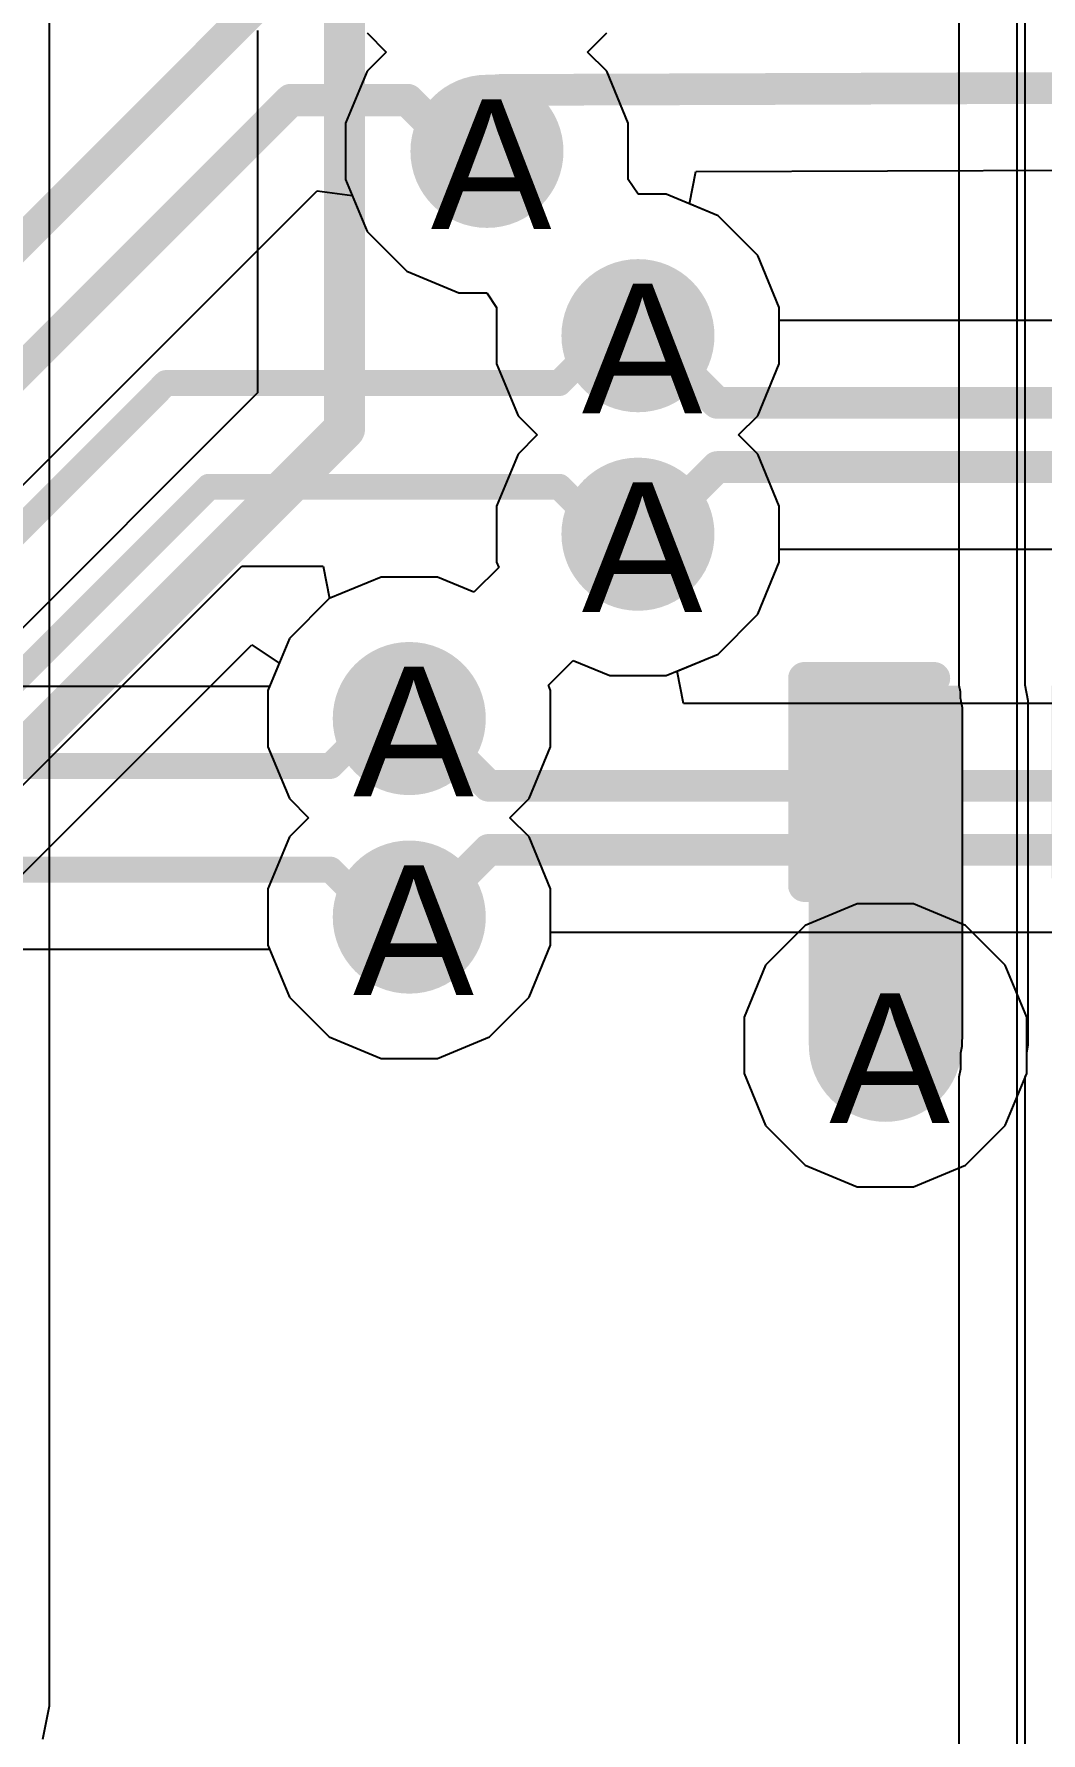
# Model space of a CAD drawing. Header units: inches. Extents: x 0 to 5271, y 0 to 5417.
# Drawn here: x 137.82 to 141.77, y 72.26 to 78.91 of the extents above; entities that cross this region are included whole.
import ezdxf

# ---------------------------------------------------------------- set-up
doc = ezdxf.new("R2010")
doc.units = ezdxf.units.IN
for name, color, linetype in [('Bottom Layer', 5, 'Continuous'), ('Drill Drawing', 1, 'Continuous'), ('L2_GND1', 16, 'Continuous'), ('L3_SIG1', 76, 'Continuous'), ('L4_PWR', 90, 'Continuous'), ('L5_GND2', 156, 'Continuous'), ('L6_SIG2', 130, 'Continuous'), ('L7_GND3', 216, 'Continuous'), ('Top Layer', 1, 'Continuous'), ('Top Overlay', 2, 'Continuous'), ('Top Paste', 8, 'Continuous'), ('Top Solder', 216, 'Continuous'), ('Via Holes', 16, 'Continuous')]:
    doc.layers.add(name, color=color, linetype=linetype)
doc.styles.add('Arial', font='', dxfattribs={"height": 0.2})
doc.styles.get('Arial').set_extended_font_data('Arial')

# ---------------------------------------------------------------- blocks, each defined once
blk = doc.blocks.new('C___0402_344')
at = {"layer": 'Top Layer'}
for points in [[(-0.6985, -0.3176), (-0.6985, 0.3174), (-0.2413, 0.3174), (-0.2413, -0.3176)], [(0.2413, -0.3176), (0.2413, 0.3174), (0.6985, 0.3174), (0.6985, -0.3176)]]:
    blk.add_hatch(color=1, dxfattribs=at).paths.add_polyline_path(points)
at = {"layer": 'Top Paste'}
for points in [[(-0.6985, -0.3176), (-0.6985, 0.3174), (-0.2413, 0.3174), (-0.2413, -0.3176)], [(0.2413, -0.3176), (0.2413, 0.3174), (0.6985, 0.3174), (0.6985, -0.3176)]]:
    blk.add_hatch(color=8, dxfattribs=at).paths.add_polyline_path(points)
at = {"layer": 'Top Solder'}
for points in [[(-0.7585, -0.3776), (-0.7585, 0.3774), (-0.1813, 0.3774), (-0.1813, -0.3776)], [(0.1813, -0.3776), (0.1813, 0.3774), (0.7585, 0.3774), (0.7585, -0.3776)]]:
    blk.add_hatch(color=216, dxfattribs=at).paths.add_polyline_path(points)
at = {"layer": 'Top Overlay'}
for points in [[(-0.7874, 0.4063, 0.127, 0.127, 0), (-0.2794, 0.4063, 0.127, 0.127, 0)], [(-0.7874, -0.4065, 0.127, 0.127, 0), (-0.7874, 0.4063, 0.127, 0.127, 0)], [(0.2794, 0.4063, 0.127, 0.127, 0), (0.7874, 0.4063, 0.127, 0.127, 0)], [(0.7874, -0.4065, 0.127, 0.127, 0), (0.7874, 0.4063, 0.127, 0.127, 0)], [(-0.7874, -0.4065, 0.127, 0.127, 0), (-0.2794, -0.4065, 0.127, 0.127, 0)], [(0.2794, -0.4065, 0.127, 0.127, 0), (0.7874, -0.4065, 0.127, 0.127, 0)]]:
    blk.add_lwpolyline(points, format="xyseb", dxfattribs=at)
for points in [[(-0.8191, 0.4063, 0.0635, 0.0635, 1), (-0.7556, 0.4063, 0.0635, 0.0635, 1)], [(-0.8191, 0.4063, 0.0635, 0.0635, 1), (-0.7556, 0.4063, 0.0635, 0.0635, 1)], [(-0.3111, 0.4063, 0.0635, 0.0635, 1), (-0.2476, 0.4063, 0.0635, 0.0635, 1)], [(0.2477, 0.4063, 0.0635, 0.0635, 1), (0.3112, 0.4063, 0.0635, 0.0635, 1)], [(0.7557, 0.4063, 0.0635, 0.0635, 1), (0.8192, 0.4063, 0.0635, 0.0635, 1)], [(0.7557, 0.4063, 0.0635, 0.0635, 1), (0.8192, 0.4063, 0.0635, 0.0635, 1)], [(-0.8191, -0.4065, 0.0635, 0.0635, 1), (-0.7556, -0.4065, 0.0635, 0.0635, 1)], [(-0.8191, -0.4065, 0.0635, 0.0635, 1), (-0.7556, -0.4065, 0.0635, 0.0635, 1)], [(-0.3111, -0.4065, 0.0635, 0.0635, 1), (-0.2476, -0.4065, 0.0635, 0.0635, 1)], [(0.2477, -0.4065, 0.0635, 0.0635, 1), (0.3112, -0.4065, 0.0635, 0.0635, 1)], [(0.7557, -0.4065, 0.0635, 0.0635, 1), (0.8192, -0.4065, 0.0635, 0.0635, 1)], [(0.7557, -0.4065, 0.0635, 0.0635, 1), (0.8192, -0.4065, 0.0635, 0.0635, 1)]]:
    blk.add_lwpolyline(points, format="xyseb", close=True, dxfattribs=at)

msp = doc.modelspace()

# ---------------------------------------------------------------- hatches: boundary and pattern name
at = {"layer": 'Bottom Layer'}
h = msp.add_hatch(color=5, dxfattribs=at)
edge = h.paths.add_edge_path()
edge.add_arc((139.5973, 78.4551), 0.3, 0, 360)
h = msp.add_hatch(color=5, dxfattribs=at)
edge = h.paths.add_edge_path()
edge.add_arc((140.1892, 77.7329), 0.3, 0, 360)
h = msp.add_hatch(color=5, dxfattribs=at)
edge = h.paths.add_edge_path()
edge.add_arc((140.1892, 76.9551), 0.3, 0, 360)
h = msp.add_hatch(color=5, dxfattribs=at)
edge = h.paths.add_edge_path()
edge.add_arc((139.2928, 76.2329), 0.3, 0, 360)
h = msp.add_hatch(color=5, dxfattribs=at)
edge = h.paths.add_edge_path()
edge.add_arc((139.2928, 75.4551), 0.3, 0, 360)
h = msp.add_hatch(color=5, dxfattribs=at)
edge = h.paths.add_edge_path()
edge.add_arc((141.159, 74.9529), 0.3, 0, 360)
at = {"layer": 'L2_GND1'}
h = msp.add_hatch(color=16, dxfattribs=at)
edge = h.paths.add_edge_path()
edge.add_arc((139.5973, 78.4551), 0.3, 0, 360)
h = msp.add_hatch(color=16, dxfattribs=at)
edge = h.paths.add_edge_path()
edge.add_arc((140.1892, 77.7329), 0.3, 0, 360)
h = msp.add_hatch(color=16, dxfattribs=at)
edge = h.paths.add_edge_path()
edge.add_arc((140.1892, 76.9551), 0.3, 0, 360)
h = msp.add_hatch(color=16, dxfattribs=at)
edge = h.paths.add_edge_path()
edge.add_arc((139.2928, 76.2329), 0.3, 0, 360)
h = msp.add_hatch(color=16, dxfattribs=at)
edge = h.paths.add_edge_path()
edge.add_arc((139.2928, 75.4551), 0.3, 0, 360)
h = msp.add_hatch(color=16, dxfattribs=at)
edge = h.paths.add_edge_path()
edge.add_arc((141.159, 74.9529), 0.3, 0, 360)
at = {"layer": 'L3_SIG1'}
h = msp.add_hatch(color=76, dxfattribs=at)
edge = h.paths.add_edge_path()
edge.add_arc((139.5973, 78.4551), 0.3, 0, 360)
h = msp.add_hatch(color=76, dxfattribs=at)
edge = h.paths.add_edge_path()
edge.add_arc((140.1892, 77.7329), 0.3, 0, 360)
h = msp.add_hatch(color=76, dxfattribs=at)
edge = h.paths.add_edge_path()
edge.add_arc((140.1892, 76.9551), 0.3, 0, 360)
h = msp.add_hatch(color=76, dxfattribs=at)
edge = h.paths.add_edge_path()
edge.add_arc((139.2928, 76.2329), 0.3, 0, 360)
h = msp.add_hatch(color=76, dxfattribs=at)
edge = h.paths.add_edge_path()
edge.add_arc((139.2928, 75.4551), 0.3, 0, 360)
h = msp.add_hatch(color=76, dxfattribs=at)
edge = h.paths.add_edge_path()
edge.add_arc((141.159, 74.9529), 0.3, 0, 360)
at = {"layer": 'L4_PWR'}
h = msp.add_hatch(color=90, dxfattribs=at)
edge = h.paths.add_edge_path()
edge.add_arc((139.5973, 78.4551), 0.3, 0, 360)
h = msp.add_hatch(color=90, dxfattribs=at)
edge = h.paths.add_edge_path()
edge.add_arc((140.1892, 77.7329), 0.3, 0, 360)
h = msp.add_hatch(color=90, dxfattribs=at)
edge = h.paths.add_edge_path()
edge.add_arc((140.1892, 76.9551), 0.3, 0, 360)
h = msp.add_hatch(color=90, dxfattribs=at)
edge = h.paths.add_edge_path()
edge.add_arc((139.2928, 76.2329), 0.3, 0, 360)
h = msp.add_hatch(color=90, dxfattribs=at)
edge = h.paths.add_edge_path()
edge.add_arc((139.2928, 75.4551), 0.3, 0, 360)
h = msp.add_hatch(color=90, dxfattribs=at)
edge = h.paths.add_edge_path()
edge.add_arc((141.159, 74.9529), 0.3, 0, 360)
at = {"layer": 'L5_GND2'}
h = msp.add_hatch(color=156, dxfattribs=at)
edge = h.paths.add_edge_path()
edge.add_arc((139.5973, 78.4551), 0.3, 0, 360)
h = msp.add_hatch(color=156, dxfattribs=at)
edge = h.paths.add_edge_path()
edge.add_arc((140.1892, 77.7329), 0.3, 0, 360)
h = msp.add_hatch(color=156, dxfattribs=at)
edge = h.paths.add_edge_path()
edge.add_arc((140.1892, 76.9551), 0.3, 0, 360)
h = msp.add_hatch(color=156, dxfattribs=at)
edge = h.paths.add_edge_path()
edge.add_arc((139.2928, 76.2329), 0.3, 0, 360)
h = msp.add_hatch(color=156, dxfattribs=at)
edge = h.paths.add_edge_path()
edge.add_arc((139.2928, 75.4551), 0.3, 0, 360)
h = msp.add_hatch(color=156, dxfattribs=at)
edge = h.paths.add_edge_path()
edge.add_arc((141.159, 74.9529), 0.3, 0, 360)
at = {"layer": 'L6_SIG2'}
h = msp.add_hatch(color=130, dxfattribs=at)
edge = h.paths.add_edge_path()
edge.add_arc((139.5973, 78.4551), 0.3, 0, 360)
h = msp.add_hatch(color=130, dxfattribs=at)
edge = h.paths.add_edge_path()
edge.add_arc((140.1892, 77.7329), 0.3, 0, 360)
h = msp.add_hatch(color=130, dxfattribs=at)
edge = h.paths.add_edge_path()
edge.add_arc((140.1892, 76.9551), 0.3, 0, 360)
h = msp.add_hatch(color=130, dxfattribs=at)
edge = h.paths.add_edge_path()
edge.add_arc((139.2928, 76.2329), 0.3, 0, 360)
h = msp.add_hatch(color=130, dxfattribs=at)
edge = h.paths.add_edge_path()
edge.add_arc((139.2928, 75.4551), 0.3, 0, 360)
h = msp.add_hatch(color=130, dxfattribs=at)
edge = h.paths.add_edge_path()
edge.add_arc((141.159, 74.9529), 0.3, 0, 360)
at = {"layer": 'L7_GND3'}
h = msp.add_hatch(color=216, dxfattribs=at)
edge = h.paths.add_edge_path()
edge.add_arc((139.5973, 78.4551), 0.3, 0, 360)
h = msp.add_hatch(color=216, dxfattribs=at)
edge = h.paths.add_edge_path()
edge.add_arc((140.1892, 77.7329), 0.3, 0, 360)
h = msp.add_hatch(color=216, dxfattribs=at)
edge = h.paths.add_edge_path()
edge.add_arc((140.1892, 76.9551), 0.3, 0, 360)
h = msp.add_hatch(color=216, dxfattribs=at)
edge = h.paths.add_edge_path()
edge.add_arc((139.2928, 76.2329), 0.3, 0, 360)
h = msp.add_hatch(color=216, dxfattribs=at)
edge = h.paths.add_edge_path()
edge.add_arc((139.2928, 75.4551), 0.3, 0, 360)
h = msp.add_hatch(color=216, dxfattribs=at)
edge = h.paths.add_edge_path()
edge.add_arc((141.159, 74.9529), 0.3, 0, 360)
at = {"layer": 'Top Layer'}
h = msp.add_hatch(color=1, dxfattribs=at)
edge = h.paths.add_edge_path()
edge.add_arc((139.5973, 78.4551), 0.3, 0, 360)
h = msp.add_hatch(color=1, dxfattribs=at)
edge = h.paths.add_edge_path()
edge.add_arc((140.1892, 77.7329), 0.3, 0, 360)
h = msp.add_hatch(color=1, dxfattribs=at)
edge = h.paths.add_edge_path()
edge.add_arc((140.1892, 76.9551), 0.3, 0, 360)
h = msp.add_hatch(color=1, dxfattribs=at)
edge = h.paths.add_edge_path()
edge.add_arc((139.2928, 76.2329), 0.3, 0, 360)
msp.add_hatch(color=1, dxfattribs=at).paths.add_polyline_path([(140.8589, 74.9529), (141.46, 74.9529), (141.46, 76.302), (140.8589, 76.302)])
h = msp.add_hatch(color=1, dxfattribs=at)
edge = h.paths.add_edge_path()
edge.add_arc((139.2928, 75.4551), 0.3, 0, 360)
h = msp.add_hatch(color=1, dxfattribs=at)
edge = h.paths.add_edge_path()
edge.add_arc((141.159, 74.9529), 0.3, 0, 360)
at = {"layer": 'Via Holes'}
h = msp.add_hatch(color=7, dxfattribs=at)
edge = h.paths.add_edge_path()
edge.add_arc((139.5973, 78.4551), 0.15, 0, 360)
h = msp.add_hatch(color=7, dxfattribs=at)
edge = h.paths.add_edge_path()
edge.add_arc((140.1892, 77.7329), 0.15, 0, 360)
h = msp.add_hatch(color=7, dxfattribs=at)
edge = h.paths.add_edge_path()
edge.add_arc((140.1892, 76.9551), 0.15, 0, 360)
h = msp.add_hatch(color=7, dxfattribs=at)
edge = h.paths.add_edge_path()
edge.add_arc((139.2928, 76.2329), 0.15, 0, 360)
h = msp.add_hatch(color=7, dxfattribs=at)
edge = h.paths.add_edge_path()
edge.add_arc((139.2928, 75.4551), 0.15, 0, 360)
h = msp.add_hatch(color=7, dxfattribs=at)
edge = h.paths.add_edge_path()
edge.add_arc((141.159, 74.9529), 0.15, 0, 360)

# ---------------------------------------------------------------- linework, layer by layer
at = {"layer": 'Bottom Layer'}
for p, q in [((139.1276, 78.9191), (139.2027, 78.844)), ((139.2027, 78.844), (139.1276, 78.7689)), ((139.1276, 78.7689), (139.0433, 78.5653)), ((139.0433, 78.5653), (139.0433, 78.3449)), ((140.3911, 78.2489), (140.4161, 78.376)), ((140.4161, 78.376), (143.2532, 78.3859)), ((139.0433, 78.3449), (139.1276, 78.1413)), ((140.503, 78.2026), (140.3911, 78.2489)), ((140.6589, 78.0467), (140.503, 78.2026)), ((139.1276, 78.1413), (139.2834, 77.9854)), ((140.7432, 77.8431), (140.6589, 78.0467)), ((139.2834, 77.9854), (139.4871, 77.9011)), ((139.4871, 77.9011), (139.5965, 77.9011)), ((139.5965, 77.9011), (139.6352, 77.8431)), ((139.6352, 77.8431), (139.6352, 77.6227)), ((140.7432, 77.7919), (140.7432, 77.8431)), ((143.3432, 77.7919), (140.7432, 77.7919)), ((139.6352, 77.6227), (139.7196, 77.4191)), ((139.7196, 77.4191), (139.7946, 77.344)), ((139.7946, 77.344), (139.7196, 77.2689)), ((139.7196, 77.2689), (139.6352, 77.0653)), ((139.6352, 77.0653), (139.6352, 76.8449)), ((140.7432, 76.8449), (140.7432, 76.8961)), ((140.7432, 76.8961), (143.3432, 76.8961)), ((139.6436, 76.8247), (139.5464, 76.7275)), ((139.6352, 76.8449), (139.6436, 76.8247)), ((140.6589, 76.6413), (140.7432, 76.8449)), ((139.1826, 76.7869), (138.979, 76.7026)), ((139.403, 76.7869), (139.1826, 76.7869)), ((139.5464, 76.7275), (139.403, 76.7869)), ((138.979, 76.7026), (138.8232, 76.5467)), ((140.503, 76.4854), (140.6589, 76.6413)), ((138.8232, 76.5467), (138.7388, 76.3431)), ((140.3423, 76.4189), (140.503, 76.4854)), ((140.3676, 76.2919), (140.3423, 76.4189)), ((138.7388, 76.3431), (138.7388, 76.1227)), ((143.3432, 76.2919), (140.3676, 76.2919)), ((138.7388, 76.1227), (138.8232, 75.9191)), ((138.8232, 75.9191), (138.8983, 75.844)), ((138.8983, 75.844), (138.8232, 75.7689)), ((138.8232, 75.7689), (138.7388, 75.5653)), ((138.7388, 75.5653), (138.7388, 75.3449)), ((139.8468, 75.3449), (139.8468, 75.3961)), ((139.8468, 75.3961), (143.3432, 75.3961)), ((138.7388, 75.3449), (138.8232, 75.1413)), ((139.7625, 75.1413), (139.8468, 75.3449)), ((138.8232, 75.1413), (138.979, 74.9854)), ((139.6066, 74.9854), (139.7625, 75.1413)), ((138.979, 74.9854), (139.1826, 74.9011)), ((139.403, 74.9011), (139.6066, 74.9854)), ((139.1826, 74.9011), (139.403, 74.9011))]:
    msp.add_line(p, q, dxfattribs=at)
for points in [[(139.5323, 78.6229, 0.1242, 0.1242, 0), (139.6024, 78.693, 0.1242, 0.1242, 0)], [(139.6507, 78.6956, 0.1242, 0.1242, -0.022363), (139.6025, 78.693, 0.1242, 0.1242, 0)], [(139.6024, 78.693, 0.1242, 0.1242, 0), (139.6025, 78.693, 0.1242, 0.1242, 0)], [(139.6507, 78.6956, 0.1242, 0.1242, 0), (143.5292, 78.7091, 0.1242, 0.1242, 0)], [(139.6507, 78.6956, 0.1242, 0.1242, 0), (139.6507, 78.6956, 0.1242, 0.1242, 0)], [(139.5323, 78.52, 0.1242, 0.1242, 0), (139.5323, 78.6229, 0.1242, 0.1242, 0)], [(139.5323, 78.52, 0.1242, 0.1242, 0), (139.5973, 78.4551, 0.1242, 0.1242, 0)], [(140.1892, 77.7329, 0.1242, 0.1242, 0), (140.2366, 77.7329, 0.1242, 0.1242, 0)], [(140.2366, 77.7329, 0.1242, 0.1242, 0), (140.4999, 77.4696, 0.1242, 0.1242, 0)], [(140.4999, 77.4696, 0.1242, 0.1242, 0), (143.6228, 77.4696, 0.1242, 0.1242, 0)], [(140.2366, 76.9551, 0.1242, 0.1242, 0), (140.4999, 77.2184, 0.1242, 0.1242, 0)], [(140.4999, 77.2184, 0.1242, 0.1242, 0), (143.6228, 77.2184, 0.1242, 0.1242, 0)], [(140.1892, 76.9551, 0.1242, 0.1242, 0), (140.2366, 76.9551, 0.1242, 0.1242, 0)], [(139.2928, 76.2329, 0.1242, 0.1242, 0), (139.3402, 76.2329, 0.1242, 0.1242, 0)], [(139.3402, 76.2329, 0.1242, 0.1242, 0), (139.6035, 75.9696, 0.1242, 0.1242, 0)], [(139.6035, 75.9696, 0.1242, 0.1242, 0), (143.6228, 75.9696, 0.1242, 0.1242, 0)], [(139.3402, 75.4551, 0.1242, 0.1242, 0), (139.6035, 75.7184, 0.1242, 0.1242, 0)], [(139.6035, 75.7184, 0.1242, 0.1242, 0), (143.6228, 75.7184, 0.1242, 0.1242, 0)], [(139.2928, 75.4551, 0.1242, 0.1242, 0), (139.3402, 75.4551, 0.1242, 0.1242, 0)]]:
    msp.add_lwpolyline(points, format="xyseb", dxfattribs=at)
for points in [[(139.5714, 78.693, 0.0621, 0.0621, 1), (139.6335, 78.693, 0.0621, 0.0621, 1)], [(139.5714, 78.693, 0.0621, 0.0621, 1), (139.6335, 78.693, 0.0621, 0.0621, 1)], [(139.5714, 78.693, 0.0621, 0.0621, 1), (139.6335, 78.693, 0.0621, 0.0621, 1)], [(139.5714, 78.693, 0.0621, 0.0621, 1), (139.6335, 78.693, 0.0621, 0.0621, 1)], [(139.6196, 78.6956, 0.0621, 0.0621, 1), (139.6817, 78.6956, 0.0621, 0.0621, 1)], [(139.6196, 78.6956, 0.0621, 0.0621, 1), (139.6817, 78.6956, 0.0621, 0.0621, 1)], [(139.6196, 78.6956, 0.0621, 0.0621, 1), (139.6817, 78.6956, 0.0621, 0.0621, 1)], [(139.6196, 78.6956, 0.0621, 0.0621, 1), (139.6817, 78.6956, 0.0621, 0.0621, 1)], [(139.5013, 78.6229, 0.0621, 0.0621, 1), (139.5634, 78.6229, 0.0621, 0.0621, 1)], [(139.5013, 78.6229, 0.0621, 0.0621, 1), (139.5634, 78.6229, 0.0621, 0.0621, 1)], [(139.5013, 78.52, 0.0621, 0.0621, 1), (139.5634, 78.52, 0.0621, 0.0621, 1)], [(139.5013, 78.52, 0.0621, 0.0621, 1), (139.5634, 78.52, 0.0621, 0.0621, 1)], [(139.5662, 78.4551, 0.0621, 0.0621, 1), (139.6283, 78.4551, 0.0621, 0.0621, 1)], [(140.1582, 77.7329, 0.0621, 0.0621, 1), (140.2203, 77.7329, 0.0621, 0.0621, 1)], [(140.2055, 77.7329, 0.0621, 0.0621, 1), (140.2676, 77.7329, 0.0621, 0.0621, 1)], [(140.2055, 77.7329, 0.0621, 0.0621, 1), (140.2676, 77.7329, 0.0621, 0.0621, 1)], [(140.4688, 77.4696, 0.0621, 0.0621, 1), (140.5309, 77.4696, 0.0621, 0.0621, 1)], [(140.4688, 77.4696, 0.0621, 0.0621, 1), (140.5309, 77.4696, 0.0621, 0.0621, 1)], [(140.4688, 77.2184, 0.0621, 0.0621, 1), (140.5309, 77.2184, 0.0621, 0.0621, 1)], [(140.4688, 77.2184, 0.0621, 0.0621, 1), (140.5309, 77.2184, 0.0621, 0.0621, 1)], [(140.1582, 76.9551, 0.0621, 0.0621, 1), (140.2203, 76.9551, 0.0621, 0.0621, 1)], [(140.2055, 76.9551, 0.0621, 0.0621, 1), (140.2676, 76.9551, 0.0621, 0.0621, 1)], [(140.2055, 76.9551, 0.0621, 0.0621, 1), (140.2676, 76.9551, 0.0621, 0.0621, 1)], [(139.2618, 76.2329, 0.0621, 0.0621, 1), (139.3239, 76.2329, 0.0621, 0.0621, 1)], [(139.3091, 76.2329, 0.0621, 0.0621, 1), (139.3712, 76.2329, 0.0621, 0.0621, 1)], [(139.3091, 76.2329, 0.0621, 0.0621, 1), (139.3712, 76.2329, 0.0621, 0.0621, 1)], [(139.5724, 75.9696, 0.0621, 0.0621, 1), (139.6345, 75.9696, 0.0621, 0.0621, 1)], [(139.5724, 75.9696, 0.0621, 0.0621, 1), (139.6345, 75.9696, 0.0621, 0.0621, 1)], [(139.5724, 75.7184, 0.0621, 0.0621, 1), (139.6345, 75.7184, 0.0621, 0.0621, 1)], [(139.5724, 75.7184, 0.0621, 0.0621, 1), (139.6345, 75.7184, 0.0621, 0.0621, 1)], [(139.2618, 75.4551, 0.0621, 0.0621, 1), (139.3239, 75.4551, 0.0621, 0.0621, 1)], [(139.3091, 75.4551, 0.0621, 0.0621, 1), (139.3712, 75.4551, 0.0621, 0.0621, 1)], [(139.3091, 75.4551, 0.0621, 0.0621, 1), (139.3712, 75.4551, 0.0621, 0.0621, 1)]]:
    msp.add_lwpolyline(points, format="xyseb", close=True, dxfattribs=at)
at = {"layer": 'L2_GND1'}
for p, q in [((139.9918, 78.844), (140.0669, 78.9191)), ((140.0669, 78.7689), (139.9918, 78.844)), ((140.1513, 78.5653), (140.0669, 78.7689)), ((140.1513, 78.3449), (140.1513, 78.5653)), ((140.19, 78.2869), (140.1513, 78.3449)), ((140.2994, 78.2869), (140.19, 78.2869)), ((140.503, 78.2026), (140.2994, 78.2869)), ((140.6589, 78.0467), (140.503, 78.2026)), ((140.7432, 77.8431), (140.6589, 78.0467)), ((140.7432, 77.6227), (140.7432, 77.8431)), ((140.6589, 77.4191), (140.7432, 77.6227)), ((140.5838, 77.344), (140.6589, 77.4191)), ((140.6589, 77.2689), (140.5838, 77.344)), ((140.7432, 77.0653), (140.6589, 77.2689)), ((140.7432, 76.8449), (140.7432, 77.0653)), ((135.7376, 73.9317), (138.6359, 76.83)), ((138.6359, 76.83), (138.9549, 76.83)), ((138.9549, 76.83), (138.9801, 76.703)), ((140.6589, 76.6413), (140.7432, 76.8449)), ((138.979, 76.7026), (138.8232, 76.5467)), ((138.9801, 76.703), (138.979, 76.7026)), ((140.503, 76.4854), (140.6589, 76.6413)), ((138.8232, 76.5467), (138.7388, 76.3431)), ((140.2994, 76.4011), (140.503, 76.4854)), ((139.8385, 76.3633), (139.9357, 76.4605)), ((139.9357, 76.4605), (140.079, 76.4011)), ((139.8468, 76.3431), (139.8385, 76.3633)), ((140.079, 76.4011), (140.2994, 76.4011)), ((138.7388, 76.3431), (138.7388, 76.1227)), ((139.8468, 76.1227), (139.8468, 76.3431)), ((138.7388, 76.1227), (138.8232, 75.9191)), ((139.7625, 75.9191), (139.8468, 76.1227)), ((138.8232, 75.9191), (138.8983, 75.844)), ((139.6874, 75.844), (139.7625, 75.9191)), ((138.8983, 75.844), (138.8232, 75.7689)), ((139.7625, 75.7689), (139.6874, 75.844)), ((138.8232, 75.7689), (138.7388, 75.5653)), ((139.8468, 75.5653), (139.7625, 75.7689)), ((138.7388, 75.5653), (138.7388, 75.3449)), ((139.8468, 75.3449), (139.8468, 75.5653)), ((141.0488, 75.5069), (140.8452, 75.4225)), ((141.2692, 75.5069), (141.0488, 75.5069)), ((141.4728, 75.4225), (141.2692, 75.5069)), ((140.8452, 75.4225), (140.6893, 75.2667)), ((141.6286, 75.2667), (141.4728, 75.4225)), ((138.7388, 75.3449), (138.8232, 75.1413)), ((139.7625, 75.1413), (139.8468, 75.3449)), ((140.6893, 75.2667), (140.605, 75.0631)), ((141.713, 75.0631), (141.6286, 75.2667)), ((138.8232, 75.1413), (138.979, 74.9854)), ((139.6066, 74.9854), (139.7625, 75.1413)), ((140.605, 75.0631), (140.605, 74.8427)), ((141.713, 74.8427), (141.713, 75.0631)), ((138.979, 74.9854), (139.1826, 74.9011)), ((139.403, 74.9011), (139.6066, 74.9854)), ((139.1826, 74.9011), (139.403, 74.9011)), ((140.605, 74.8427), (140.6893, 74.6391)), ((141.6286, 74.6391), (141.713, 74.8427)), ((140.6893, 74.6391), (140.8452, 74.4832)), ((141.4728, 74.4832), (141.6286, 74.6391)), ((140.8452, 74.4832), (141.0488, 74.3989)), ((141.2692, 74.3989), (141.4728, 74.4832)), ((141.0488, 74.3989), (141.2692, 74.3989))]:
    msp.add_line(p, q, dxfattribs=at)
for points in [[(139.8805, 77.5472, 0.1016, 0.1016, 0), (140.0662, 77.7329, 0.1016, 0.1016, 0)], [(140.0662, 77.7329, 0.1016, 0.1016, 0), (140.1892, 77.7329, 0.1016, 0.1016, 0)], [(132.0299, 71.2383, 0.1016, 0.1016, 0), (138.3389, 77.5472, 0.1016, 0.1016, 0)], [(138.3389, 77.5472, 0.1016, 0.1016, 0), (139.8805, 77.5472, 0.1016, 0.1016, 0)], [(132.1983, 70.8319, 0.1016, 0.1016, 0), (138.5072, 77.1408, 0.1016, 0.1016, 0)], [(138.5072, 77.1408, 0.1016, 0.1016, 0), (139.8805, 77.1408, 0.1016, 0.1016, 0)], [(139.8805, 77.1408, 0.1016, 0.1016, 0), (140.0662, 76.9551, 0.1016, 0.1016, 0)], [(140.0662, 76.9551, 0.1016, 0.1016, 0), (140.1892, 76.9551, 0.1016, 0.1016, 0)]]:
    msp.add_lwpolyline(points, format="xyseb", dxfattribs=at)
for points in [[(140.0408, 77.7329, 0.0508, 0.0508, 1), (140.0916, 77.7329, 0.0508, 0.0508, 1)], [(140.0408, 77.7329, 0.0508, 0.0508, 1), (140.0916, 77.7329, 0.0508, 0.0508, 1)], [(140.1638, 77.7329, 0.0508, 0.0508, 1), (140.2146, 77.7329, 0.0508, 0.0508, 1)], [(138.3135, 77.5472, 0.0508, 0.0508, 1), (138.3643, 77.5472, 0.0508, 0.0508, 1)], [(138.3135, 77.5472, 0.0508, 0.0508, 1), (138.3643, 77.5472, 0.0508, 0.0508, 1)], [(139.8551, 77.5472, 0.0508, 0.0508, 1), (139.9059, 77.5472, 0.0508, 0.0508, 1)], [(139.8551, 77.5472, 0.0508, 0.0508, 1), (139.9059, 77.5472, 0.0508, 0.0508, 1)], [(138.4818, 77.1408, 0.0508, 0.0508, 1), (138.5326, 77.1408, 0.0508, 0.0508, 1)], [(138.4818, 77.1408, 0.0508, 0.0508, 1), (138.5326, 77.1408, 0.0508, 0.0508, 1)], [(139.8551, 77.1408, 0.0508, 0.0508, 1), (139.9059, 77.1408, 0.0508, 0.0508, 1)], [(139.8551, 77.1408, 0.0508, 0.0508, 1), (139.9059, 77.1408, 0.0508, 0.0508, 1)], [(140.0408, 76.9551, 0.0508, 0.0508, 1), (140.0916, 76.9551, 0.0508, 0.0508, 1)], [(140.0408, 76.9551, 0.0508, 0.0508, 1), (140.0916, 76.9551, 0.0508, 0.0508, 1)], [(140.1638, 76.9551, 0.0508, 0.0508, 1), (140.2146, 76.9551, 0.0508, 0.0508, 1)]]:
    msp.add_lwpolyline(points, format="xyseb", close=True, dxfattribs=at)
at = {"layer": 'L3_SIG1'}
for p, q in [((137.8819, 72.3646), (137.8819, 79.2191)), ((139.1276, 78.9191), (139.2027, 78.844)), ((139.9918, 78.844), (140.0669, 78.9191)), ((139.2027, 78.844), (139.1276, 78.7689)), ((140.0669, 78.7689), (139.9918, 78.844)), ((139.1276, 78.7689), (139.0433, 78.5653)), ((140.1513, 78.5653), (140.0669, 78.7689)), ((139.0433, 78.5653), (139.0433, 78.3449)), ((140.1513, 78.3449), (140.1513, 78.5653)), ((139.0433, 78.3449), (139.1276, 78.1413)), ((140.19, 78.2869), (140.1513, 78.3449)), ((140.2994, 78.2869), (140.19, 78.2869)), ((140.503, 78.2026), (140.2994, 78.2869)), ((140.6589, 78.0467), (140.503, 78.2026)), ((139.1276, 78.1413), (139.2834, 77.9854)), ((140.7432, 77.8431), (140.6589, 78.0467)), ((139.2834, 77.9854), (139.4871, 77.9011)), ((139.4871, 77.9011), (139.5965, 77.9011)), ((139.5965, 77.9011), (139.6352, 77.8431)), ((139.6352, 77.8431), (139.6352, 77.6227)), ((140.7432, 77.6227), (140.7432, 77.8431)), ((139.6352, 77.6227), (139.7196, 77.4191)), ((140.6589, 77.4191), (140.7432, 77.6227)), ((139.7196, 77.4191), (139.7946, 77.344)), ((140.5838, 77.344), (140.6589, 77.4191)), ((139.7946, 77.344), (139.7196, 77.2689)), ((140.6589, 77.2689), (140.5838, 77.344)), ((139.7196, 77.2689), (139.6352, 77.0653)), ((140.7432, 77.0653), (140.6589, 77.2689)), ((139.6352, 77.0653), (139.6352, 76.8449)), ((140.7432, 76.8449), (140.7432, 77.0653)), ((139.6436, 76.8247), (139.5464, 76.7275)), ((139.6352, 76.8449), (139.6436, 76.8247)), ((140.6589, 76.6413), (140.7432, 76.8449)), ((139.1826, 76.7869), (138.979, 76.7026)), ((139.403, 76.7869), (139.1826, 76.7869)), ((139.5464, 76.7275), (139.403, 76.7869)), ((138.979, 76.7026), (138.8232, 76.5467)), ((140.503, 76.4854), (140.6589, 76.6413)), ((138.8232, 76.5467), (138.7388, 76.3431)), ((140.2994, 76.4011), (140.503, 76.4854)), ((139.8385, 76.3633), (139.9357, 76.4605)), ((139.9357, 76.4605), (140.079, 76.4011)), ((139.8468, 76.3431), (139.8385, 76.3633)), ((140.079, 76.4011), (140.2994, 76.4011)), ((138.7388, 76.3431), (138.7388, 76.1227)), ((139.8468, 76.1227), (139.8468, 76.3431)), ((138.7388, 76.1227), (138.8232, 75.9191)), ((139.7625, 75.9191), (139.8468, 76.1227)), ((138.8232, 75.9191), (138.8983, 75.844)), ((139.6874, 75.844), (139.7625, 75.9191)), ((138.8983, 75.844), (138.8232, 75.7689)), ((139.7625, 75.7689), (139.6874, 75.844)), ((138.8232, 75.7689), (138.7388, 75.5653)), ((139.8468, 75.5653), (139.7625, 75.7689)), ((138.7388, 75.5653), (138.7388, 75.3449)), ((139.8468, 75.3449), (139.8468, 75.5653)), ((138.7388, 75.3449), (138.8232, 75.1413)), ((139.7625, 75.1413), (139.8468, 75.3449)), ((138.8232, 75.1413), (138.979, 74.9854)), ((139.6066, 74.9854), (139.7625, 75.1413)), ((138.979, 74.9854), (139.1826, 74.9011)), ((139.403, 74.9011), (139.6066, 74.9854)), ((139.1826, 74.9011), (139.403, 74.9011)), ((137.856, 72.2341), (137.8819, 72.3646))]:
    msp.add_line(p, q, dxfattribs=at)
at = {"layer": 'L4_PWR'}
for p, q in [((139.1276, 78.9191), (139.2027, 78.844)), ((139.9918, 78.844), (140.0669, 78.9191)), ((139.2027, 78.844), (139.1276, 78.7689)), ((140.0669, 78.7689), (139.9918, 78.844)), ((139.1276, 78.7689), (139.0433, 78.5653)), ((140.1513, 78.5653), (140.0669, 78.7689)), ((139.0433, 78.5653), (139.0433, 78.3449)), ((140.1513, 78.3449), (140.1513, 78.5653)), ((139.0433, 78.3449), (139.1276, 78.1413)), ((140.19, 78.2869), (140.1513, 78.3449)), ((140.2994, 78.2869), (140.19, 78.2869)), ((140.503, 78.2026), (140.2994, 78.2869)), ((140.6589, 78.0467), (140.503, 78.2026)), ((139.1276, 78.1413), (139.2834, 77.9854)), ((140.7432, 77.8431), (140.6589, 78.0467)), ((139.2834, 77.9854), (139.4871, 77.9011)), ((139.4871, 77.9011), (139.5965, 77.9011)), ((139.5965, 77.9011), (139.6352, 77.8431)), ((139.6352, 77.8431), (139.6352, 77.6227)), ((140.7432, 77.6227), (140.7432, 77.8431)), ((139.6352, 77.6227), (139.7196, 77.4191)), ((140.6589, 77.4191), (140.7432, 77.6227)), ((139.7196, 77.4191), (139.7946, 77.344)), ((140.5838, 77.344), (140.6589, 77.4191)), ((139.7946, 77.344), (139.7196, 77.2689)), ((140.6589, 77.2689), (140.5838, 77.344)), ((139.7196, 77.2689), (139.6352, 77.0653)), ((140.7432, 77.0653), (140.6589, 77.2689)), ((139.6352, 77.0653), (139.6352, 76.8449)), ((140.7432, 76.8449), (140.7432, 77.0653)), ((139.6436, 76.8247), (139.5464, 76.7275)), ((139.6352, 76.8449), (139.6436, 76.8247)), ((140.6589, 76.6413), (140.7432, 76.8449)), ((139.1826, 76.7869), (138.979, 76.7026)), ((139.403, 76.7869), (139.1826, 76.7869)), ((139.5464, 76.7275), (139.403, 76.7869)), ((138.979, 76.7026), (138.8232, 76.5467)), ((140.503, 76.4854), (140.6589, 76.6413)), ((138.8232, 76.5467), (138.7388, 76.3431)), ((140.2994, 76.4011), (140.503, 76.4854)), ((139.8385, 76.3633), (139.9357, 76.4605)), ((139.9357, 76.4605), (140.079, 76.4011)), ((139.8468, 76.3431), (139.8385, 76.3633)), ((140.079, 76.4011), (140.2994, 76.4011)), ((138.7388, 76.3431), (138.7388, 76.1227)), ((139.8468, 76.1227), (139.8468, 76.3431)), ((138.7388, 76.1227), (138.8232, 75.9191)), ((139.7625, 75.9191), (139.8468, 76.1227)), ((138.8232, 75.9191), (138.8983, 75.844)), ((139.6874, 75.844), (139.7625, 75.9191)), ((138.8983, 75.844), (138.8232, 75.7689)), ((139.7625, 75.7689), (139.6874, 75.844)), ((138.8232, 75.7689), (138.7388, 75.5653)), ((139.8468, 75.5653), (139.7625, 75.7689)), ((138.7388, 75.5653), (138.7388, 75.3449)), ((139.8468, 75.3449), (139.8468, 75.5653)), ((141.0488, 75.5069), (140.8452, 75.4225)), ((141.2692, 75.5069), (141.0488, 75.5069)), ((141.4728, 75.4225), (141.2692, 75.5069)), ((140.8452, 75.4225), (140.6893, 75.2667)), ((141.6286, 75.2667), (141.4728, 75.4225)), ((138.7388, 75.3449), (138.8232, 75.1413)), ((139.7625, 75.1413), (139.8468, 75.3449)), ((140.6893, 75.2667), (140.605, 75.0631)), ((141.713, 75.0631), (141.6286, 75.2667)), ((138.8232, 75.1413), (138.979, 74.9854)), ((139.6066, 74.9854), (139.7625, 75.1413)), ((140.605, 75.0631), (140.605, 74.8427)), ((141.713, 74.8427), (141.713, 75.0631)), ((138.979, 74.9854), (139.1826, 74.9011)), ((139.403, 74.9011), (139.6066, 74.9854)), ((139.1826, 74.9011), (139.403, 74.9011)), ((140.605, 74.8427), (140.6893, 74.6391)), ((141.6286, 74.6391), (141.713, 74.8427)), ((140.6893, 74.6391), (140.8452, 74.4832)), ((141.4728, 74.4832), (141.6286, 74.6391)), ((140.8452, 74.4832), (141.0488, 74.3989)), ((141.2692, 74.3989), (141.4728, 74.4832)), ((141.0488, 74.3989), (141.2692, 74.3989))]:
    msp.add_line(p, q, dxfattribs=at)
at = {"layer": 'L5_GND2'}
for p, q in [((139.9918, 78.844), (140.0669, 78.9191)), ((140.0669, 78.7689), (139.9918, 78.844)), ((140.1513, 78.5653), (140.0669, 78.7689)), ((140.1513, 78.3449), (140.1513, 78.5653)), ((131.2675, 70.6371), (138.9312, 78.3008)), ((138.9312, 78.3008), (139.0691, 78.2826)), ((139.0691, 78.2826), (139.1276, 78.1413)), ((140.19, 78.2869), (140.1513, 78.3449)), ((140.2994, 78.2869), (140.19, 78.2869)), ((140.503, 78.2026), (140.2994, 78.2869)), ((140.6589, 78.0467), (140.503, 78.2026)), ((139.1276, 78.1413), (139.2834, 77.9854)), ((140.7432, 77.8431), (140.6589, 78.0467)), ((139.2834, 77.9854), (139.4871, 77.9011)), ((139.4871, 77.9011), (139.5965, 77.9011)), ((139.5965, 77.9011), (139.6352, 77.8431)), ((139.6352, 77.8431), (139.6352, 77.6227)), ((140.7432, 77.6227), (140.7432, 77.8431)), ((139.6352, 77.6227), (139.7196, 77.4191)), ((140.6589, 77.4191), (140.7432, 77.6227)), ((139.7196, 77.4191), (139.7946, 77.344)), ((140.5838, 77.344), (140.6589, 77.4191)), ((139.7946, 77.344), (139.7196, 77.2689)), ((140.6589, 77.2689), (140.5838, 77.344)), ((139.7196, 77.2689), (139.6352, 77.0653)), ((140.7432, 77.0653), (140.6589, 77.2689)), ((139.6352, 77.0653), (139.6352, 76.8449)), ((140.7432, 76.8449), (140.7432, 77.0653)), ((139.6436, 76.8247), (139.5464, 76.7275)), ((139.6352, 76.8449), (139.6436, 76.8247)), ((140.6589, 76.6413), (140.7432, 76.8449)), ((139.1826, 76.7869), (138.979, 76.7026)), ((139.403, 76.7869), (139.1826, 76.7869)), ((139.5464, 76.7275), (139.403, 76.7869)), ((138.979, 76.7026), (138.8232, 76.5467)), ((140.503, 76.4854), (140.6589, 76.6413)), ((138.8232, 76.5467), (138.7388, 76.3431)), ((140.2994, 76.4011), (140.503, 76.4854)), ((139.8385, 76.3633), (139.9357, 76.4605)), ((139.9357, 76.4605), (140.079, 76.4011)), ((139.8468, 76.3431), (139.8385, 76.3633)), ((140.079, 76.4011), (140.2994, 76.4011)), ((138.7388, 76.3431), (138.7388, 76.1227)), ((139.8468, 76.1227), (139.8468, 76.3431)), ((138.7388, 76.1227), (138.8232, 75.9191)), ((139.7625, 75.9191), (139.8468, 76.1227)), ((138.8232, 75.9191), (138.8983, 75.844)), ((139.6874, 75.844), (139.7625, 75.9191)), ((138.8983, 75.844), (138.8232, 75.7689)), ((139.7625, 75.7689), (139.6874, 75.844)), ((138.8232, 75.7689), (138.7388, 75.5653)), ((139.8468, 75.5653), (139.7625, 75.7689)), ((138.7388, 75.5653), (138.7388, 75.3449)), ((139.8468, 75.3449), (139.8468, 75.5653)), ((138.7388, 75.3449), (138.8232, 75.1413)), ((139.7625, 75.1413), (139.8468, 75.3449)), ((138.8232, 75.1413), (138.979, 74.9854)), ((139.6066, 74.9854), (139.7625, 75.1413)), ((138.979, 74.9854), (139.1826, 74.9011)), ((139.403, 74.9011), (139.6066, 74.9854)), ((139.1826, 74.9011), (139.403, 74.9011))]:
    msp.add_line(p, q, dxfattribs=at)
for points in [[(130.8913, 71.2216, 0.127, 0.127, 0), (138.6812, 79.0115, 0.127, 0.127, 0)], [(131.0386, 70.866, 0.127, 0.127, 0), (138.8285, 78.6559, 0.127, 0.127, 0)], [(138.8285, 78.6559, 0.127, 0.127, 0), (139.2864, 78.6559, 0.127, 0.127, 0)], [(139.2864, 78.6559, 0.127, 0.127, 0), (139.4872, 78.4551, 0.127, 0.127, 0)], [(139.4872, 78.4551, 0.127, 0.127, 0), (139.5973, 78.4551, 0.127, 0.127, 0)]]:
    msp.add_lwpolyline(points, format="xyseb", dxfattribs=at)
for points in [[(138.7968, 78.6559, 0.0635, 0.0635, 1), (138.8603, 78.6559, 0.0635, 0.0635, 1)], [(138.7968, 78.6559, 0.0635, 0.0635, 1), (138.8603, 78.6559, 0.0635, 0.0635, 1)], [(139.2546, 78.6559, 0.0635, 0.0635, 1), (139.3181, 78.6559, 0.0635, 0.0635, 1)], [(139.2546, 78.6559, 0.0635, 0.0635, 1), (139.3181, 78.6559, 0.0635, 0.0635, 1)], [(139.4554, 78.4551, 0.0635, 0.0635, 1), (139.5189, 78.4551, 0.0635, 0.0635, 1)], [(139.4554, 78.4551, 0.0635, 0.0635, 1), (139.5189, 78.4551, 0.0635, 0.0635, 1)], [(139.5655, 78.4551, 0.0635, 0.0635, 1), (139.629, 78.4551, 0.0635, 0.0635, 1)]]:
    msp.add_lwpolyline(points, format="xyseb", close=True, dxfattribs=at)
at = {"layer": 'L6_SIG2'}
for p, q in [((139.1276, 78.9191), (139.2027, 78.844)), ((139.9918, 78.844), (140.0669, 78.9191)), ((139.2027, 78.844), (139.1276, 78.7689)), ((140.0669, 78.7689), (139.9918, 78.844)), ((139.1276, 78.7689), (139.0433, 78.5653)), ((140.1513, 78.5653), (140.0669, 78.7689)), ((139.0433, 78.5653), (139.0433, 78.3449)), ((140.1513, 78.3449), (140.1513, 78.5653)), ((139.0433, 78.3449), (139.1276, 78.1413)), ((140.19, 78.2869), (140.1513, 78.3449)), ((140.2994, 78.2869), (140.19, 78.2869)), ((140.503, 78.2026), (140.2994, 78.2869)), ((140.6589, 78.0467), (140.503, 78.2026)), ((139.1276, 78.1413), (139.2834, 77.9854)), ((140.7432, 77.8431), (140.6589, 78.0467)), ((139.2834, 77.9854), (139.4871, 77.9011)), ((139.4871, 77.9011), (139.5965, 77.9011)), ((139.5965, 77.9011), (139.6352, 77.8431)), ((139.6352, 77.8431), (139.6352, 77.6227)), ((140.7432, 77.6227), (140.7432, 77.8431)), ((139.6352, 77.6227), (139.7196, 77.4191)), ((140.6589, 77.4191), (140.7432, 77.6227)), ((139.7196, 77.4191), (139.7946, 77.344)), ((140.5838, 77.344), (140.6589, 77.4191)), ((139.7946, 77.344), (139.7196, 77.2689)), ((140.6589, 77.2689), (140.5838, 77.344)), ((139.7196, 77.2689), (139.6352, 77.0653)), ((140.7432, 77.0653), (140.6589, 77.2689)), ((139.6352, 77.0653), (139.6352, 76.8449)), ((140.7432, 76.8449), (140.7432, 77.0653)), ((139.6436, 76.8247), (139.5464, 76.7275)), ((139.6352, 76.8449), (139.6436, 76.8247)), ((140.6589, 76.6413), (140.7432, 76.8449)), ((139.1826, 76.7869), (138.979, 76.7026)), ((139.403, 76.7869), (139.1826, 76.7869)), ((139.5464, 76.7275), (139.403, 76.7869)), ((138.979, 76.7026), (138.8232, 76.5467)), ((140.503, 76.4854), (140.6589, 76.6413)), ((138.8232, 76.5467), (138.7388, 76.3431)), ((140.2994, 76.4011), (140.503, 76.4854)), ((139.8385, 76.3633), (139.9357, 76.4605)), ((139.9357, 76.4605), (140.079, 76.4011)), ((139.8468, 76.3431), (139.8385, 76.3633)), ((140.079, 76.4011), (140.2994, 76.4011)), ((138.7388, 76.3431), (138.7388, 76.1227)), ((139.8468, 76.1227), (139.8468, 76.3431)), ((138.7388, 76.1227), (138.8232, 75.9191)), ((139.7625, 75.9191), (139.8468, 76.1227)), ((138.8232, 75.9191), (138.8983, 75.844)), ((139.6874, 75.844), (139.7625, 75.9191)), ((138.8983, 75.844), (138.8232, 75.7689)), ((139.7625, 75.7689), (139.6874, 75.844)), ((138.8232, 75.7689), (138.7388, 75.5653)), ((139.8468, 75.5653), (139.7625, 75.7689)), ((138.7388, 75.5653), (138.7388, 75.3449)), ((139.8468, 75.3449), (139.8468, 75.5653)), ((138.7388, 75.3449), (138.8232, 75.1413)), ((139.7625, 75.1413), (139.8468, 75.3449)), ((138.8232, 75.1413), (138.979, 74.9854)), ((139.6066, 74.9854), (139.7625, 75.1413)), ((138.979, 74.9854), (139.1826, 74.9011)), ((139.403, 74.9011), (139.6066, 74.9854)), ((139.1826, 74.9011), (139.403, 74.9011))]:
    msp.add_line(p, q, dxfattribs=at)
at = {"layer": 'L7_GND3'}
for p, q in [((141.6742, 81.2752), (141.6742, 71.0924)), ((139.1276, 78.9191), (139.2027, 78.844)), ((139.9918, 78.844), (140.0669, 78.9191)), ((139.2027, 78.844), (139.1276, 78.7689)), ((140.0669, 78.7689), (139.9918, 78.844)), ((139.1276, 78.7689), (139.0433, 78.5653)), ((140.1513, 78.5653), (140.0669, 78.7689)), ((139.0433, 78.5653), (139.0433, 78.3449)), ((140.1513, 78.3449), (140.1513, 78.5653)), ((139.0433, 78.3449), (139.1276, 78.1413)), ((140.19, 78.2869), (140.1513, 78.3449)), ((140.2994, 78.2869), (140.19, 78.2869)), ((140.503, 78.2026), (140.2994, 78.2869)), ((140.6589, 78.0467), (140.503, 78.2026)), ((139.1276, 78.1413), (139.2834, 77.9854)), ((140.7432, 77.8431), (140.6589, 78.0467)), ((139.2834, 77.9854), (139.4871, 77.9011)), ((139.4871, 77.9011), (139.5965, 77.9011)), ((139.5965, 77.9011), (139.6352, 77.8431)), ((139.6352, 77.8431), (139.6352, 77.6227)), ((140.7432, 77.6227), (140.7432, 77.8431)), ((139.6352, 77.6227), (139.7196, 77.4191)), ((140.6589, 77.4191), (140.7432, 77.6227)), ((139.7196, 77.4191), (139.7946, 77.344)), ((140.5838, 77.344), (140.6589, 77.4191)), ((139.7946, 77.344), (139.7196, 77.2689)), ((140.6589, 77.2689), (140.5838, 77.344)), ((139.7196, 77.2689), (139.6352, 77.0653)), ((140.7432, 77.0653), (140.6589, 77.2689)), ((139.6352, 77.0653), (139.6352, 76.8449)), ((140.7432, 76.8449), (140.7432, 77.0653)), ((139.6436, 76.8247), (139.5464, 76.7275)), ((139.6352, 76.8449), (139.6436, 76.8247)), ((140.6589, 76.6413), (140.7432, 76.8449)), ((139.1826, 76.7869), (138.979, 76.7026)), ((139.403, 76.7869), (139.1826, 76.7869)), ((139.5464, 76.7275), (139.403, 76.7869)), ((138.979, 76.7026), (138.8232, 76.5467)), ((140.503, 76.4854), (140.6589, 76.6413)), ((138.8232, 76.5467), (138.745, 76.358)), ((140.2994, 76.4011), (140.503, 76.4854)), ((139.8385, 76.3633), (139.9357, 76.4605)), ((139.9357, 76.4605), (140.079, 76.4011)), ((138.745, 76.358), (137.3215, 76.358)), ((139.8468, 76.3431), (139.8385, 76.3633)), ((140.079, 76.4011), (140.2994, 76.4011)), ((139.8468, 76.1227), (139.8468, 76.3431)), ((139.7625, 75.9191), (139.8468, 76.1227)), ((139.6874, 75.844), (139.7625, 75.9191)), ((139.7625, 75.7689), (139.6874, 75.844)), ((139.8468, 75.5653), (139.7625, 75.7689)), ((139.8468, 75.3449), (139.8468, 75.5653)), ((137.6185, 75.33), (138.745, 75.33)), ((138.745, 75.33), (138.8232, 75.1413)), ((139.7625, 75.1413), (139.8468, 75.3449)), ((138.8232, 75.1413), (138.979, 74.9854)), ((139.6066, 74.9854), (139.7625, 75.1413)), ((138.979, 74.9854), (139.1826, 74.9011)), ((139.403, 74.9011), (139.6066, 74.9854)), ((139.1826, 74.9011), (139.403, 74.9011))]:
    msp.add_line(p, q, dxfattribs=at)
for points in [[(138.9841, 76.0472, 0.1016, 0.1016, 0), (139.1698, 76.2329, 0.1016, 0.1016, 0)], [(139.1698, 76.2329, 0.1016, 0.1016, 0), (139.2928, 76.2329, 0.1016, 0.1016, 0)], [(137.3215, 76.0472, 0.1016, 0.1016, 0), (138.9841, 76.0472, 0.1016, 0.1016, 0)], [(137.4898, 75.6408, 0.1016, 0.1016, 0), (138.9841, 75.6408, 0.1016, 0.1016, 0)], [(138.9841, 75.6408, 0.1016, 0.1016, 0), (139.1698, 75.4551, 0.1016, 0.1016, 0)], [(139.1698, 75.4551, 0.1016, 0.1016, 0), (139.2928, 75.4551, 0.1016, 0.1016, 0)]]:
    msp.add_lwpolyline(points, format="xyseb", dxfattribs=at)
for points in [[(139.1444, 76.2329, 0.0508, 0.0508, 1), (139.1952, 76.2329, 0.0508, 0.0508, 1)], [(139.1444, 76.2329, 0.0508, 0.0508, 1), (139.1952, 76.2329, 0.0508, 0.0508, 1)], [(139.2674, 76.2329, 0.0508, 0.0508, 1), (139.3182, 76.2329, 0.0508, 0.0508, 1)], [(138.9587, 76.0472, 0.0508, 0.0508, 1), (139.0095, 76.0472, 0.0508, 0.0508, 1)], [(138.9587, 76.0472, 0.0508, 0.0508, 1), (139.0095, 76.0472, 0.0508, 0.0508, 1)], [(138.9587, 75.6408, 0.0508, 0.0508, 1), (139.0095, 75.6408, 0.0508, 0.0508, 1)], [(138.9587, 75.6408, 0.0508, 0.0508, 1), (139.0095, 75.6408, 0.0508, 0.0508, 1)], [(139.1444, 75.4551, 0.0508, 0.0508, 1), (139.1952, 75.4551, 0.0508, 0.0508, 1)], [(139.1444, 75.4551, 0.0508, 0.0508, 1), (139.1952, 75.4551, 0.0508, 0.0508, 1)], [(139.2674, 75.4551, 0.0508, 0.0508, 1), (139.3182, 75.4551, 0.0508, 0.0508, 1)]]:
    msp.add_lwpolyline(points, format="xyseb", close=True, dxfattribs=at)
at = {"layer": 'Top Layer'}
for p, q in [((141.7066, 76.3642), (141.7066, 82.8335)), ((141.4476, 80.9417), (141.4476, 76.3642)), ((138.6981, 78.9289), (138.6981, 77.5091)), ((139.9918, 78.844), (140.0669, 78.9191)), ((140.0669, 78.7689), (139.9918, 78.844)), ((140.1513, 78.5653), (140.0669, 78.7689)), ((140.1513, 78.3449), (140.1513, 78.5653)), ((140.19, 78.2869), (140.1513, 78.3449)), ((140.2994, 78.2869), (140.19, 78.2869)), ((140.503, 78.2026), (140.2994, 78.2869)), ((140.6589, 78.0467), (140.503, 78.2026)), ((140.7432, 77.8431), (140.6589, 78.0467)), ((140.7432, 77.6227), (140.7432, 77.8431)), ((140.6589, 77.4191), (140.7432, 77.6227)), ((138.6981, 77.5091), (133.793, 72.6039)), ((140.5838, 77.344), (140.6589, 77.4191)), ((140.6589, 77.2689), (140.5838, 77.344)), ((140.7432, 77.0653), (140.6589, 77.2689)), ((140.7432, 76.8449), (140.7432, 77.0653)), ((140.6589, 76.6413), (140.7432, 76.8449)), ((140.503, 76.4854), (140.6589, 76.6413)), ((134.1753, 72.0219), (138.6755, 76.5222)), ((138.6755, 76.5222), (138.7832, 76.4502)), ((140.2994, 76.4011), (140.503, 76.4854)), ((138.7832, 76.4502), (138.7388, 76.3431)), ((139.8385, 76.3633), (139.9357, 76.4605)), ((139.9357, 76.4605), (140.079, 76.4011)), ((139.8468, 76.3431), (139.8385, 76.3633)), ((140.079, 76.4011), (140.2994, 76.4011)), ((141.4476, 76.3642), (141.4526, 76.3392)), ((141.719, 76.302), (141.7066, 76.3642)), ((138.7388, 76.3431), (138.7388, 76.1227)), ((139.8468, 76.1227), (139.8468, 76.3431)), ((141.4526, 76.3392), (141.4526, 76.3137)), ((141.4526, 76.3137), (141.46, 76.2765)), ((141.719, 74.9529), (141.719, 76.302)), ((141.46, 76.2765), (141.46, 74.9784)), ((138.7388, 76.1227), (138.8232, 75.9191)), ((139.7625, 75.9191), (139.8468, 76.1227)), ((138.8232, 75.9191), (138.8983, 75.844)), ((139.6874, 75.844), (139.7625, 75.9191)), ((138.8983, 75.844), (138.8232, 75.7689)), ((139.7625, 75.7689), (139.6874, 75.844)), ((138.8232, 75.7689), (138.7388, 75.5653)), ((139.8468, 75.5653), (139.7625, 75.7689)), ((138.7388, 75.5653), (138.7388, 75.3449)), ((139.8468, 75.3449), (139.8468, 75.5653)), ((138.7388, 75.3449), (138.8232, 75.1413)), ((139.7625, 75.1413), (139.8468, 75.3449)), ((138.8232, 75.1413), (138.979, 74.9854)), ((139.6066, 74.9854), (139.7625, 75.1413)), ((138.979, 74.9854), (139.1826, 74.9011)), ((139.403, 74.9011), (139.6066, 74.9854)), ((141.46, 74.9784), (141.459, 74.9731)), ((141.459, 74.9731), (141.459, 74.9476)), ((141.713, 74.9226), (141.719, 74.9529)), ((139.1826, 74.9011), (139.403, 74.9011)), ((141.459, 74.9476), (141.454, 74.9226)), ((141.454, 74.9226), (141.454, 74.8593)), ((141.713, 74.8427), (141.713, 74.9226)), ((141.454, 74.8593), (141.4476, 74.8273)), ((141.4476, 74.8273), (141.4476, 68.6486)), ((141.7066, 74.8273), (141.713, 74.8427)), ((141.7066, 66.8528), (141.7066, 74.8273))]:
    msp.add_line(p, q, dxfattribs=at)
for points in [[(139.0391, 77.3679, 0.1608, 0.1608, 0), (139.0391, 85.2149, 0.1608, 0.1608, 0)], [(133.9342, 72.263, 0.1608, 0.1608, 0), (139.0391, 77.3679, 0.1608, 0.1608, 0)]]:
    msp.add_lwpolyline(points, format="xyseb", dxfattribs=at)
msp.add_lwpolyline([(138.9989, 77.3679, 0.0804, 0.0804, 1), (139.0793, 77.3679, 0.0804, 0.0804, 1)], format="xyseb", close=True, dxfattribs=at)
msp.add_lwpolyline([(138.9989, 77.3679, 0.0804, 0.0804, 1), (139.0793, 77.3679, 0.0804, 0.0804, 1)], format="xyseb", close=True, dxfattribs=at)

# ---------------------------------------------------------------- block references
msp.add_blockref('C___0402_344', (141.6289, 75.9845))

# ---------------------------------------------------------------- texts
at = {"layer": 'Drill Drawing', "style": 'Arial'}
for p in [(139.3772, 78.1504), (139.9691, 77.4282), (139.9691, 76.6504), (139.0727, 75.9282), (139.0727, 75.1504), (140.9389, 74.6481)]:
    msp.add_text('A', height=0.508, dxfattribs=at).set_placement(p)

doc.saveas('drawing.dxf')
